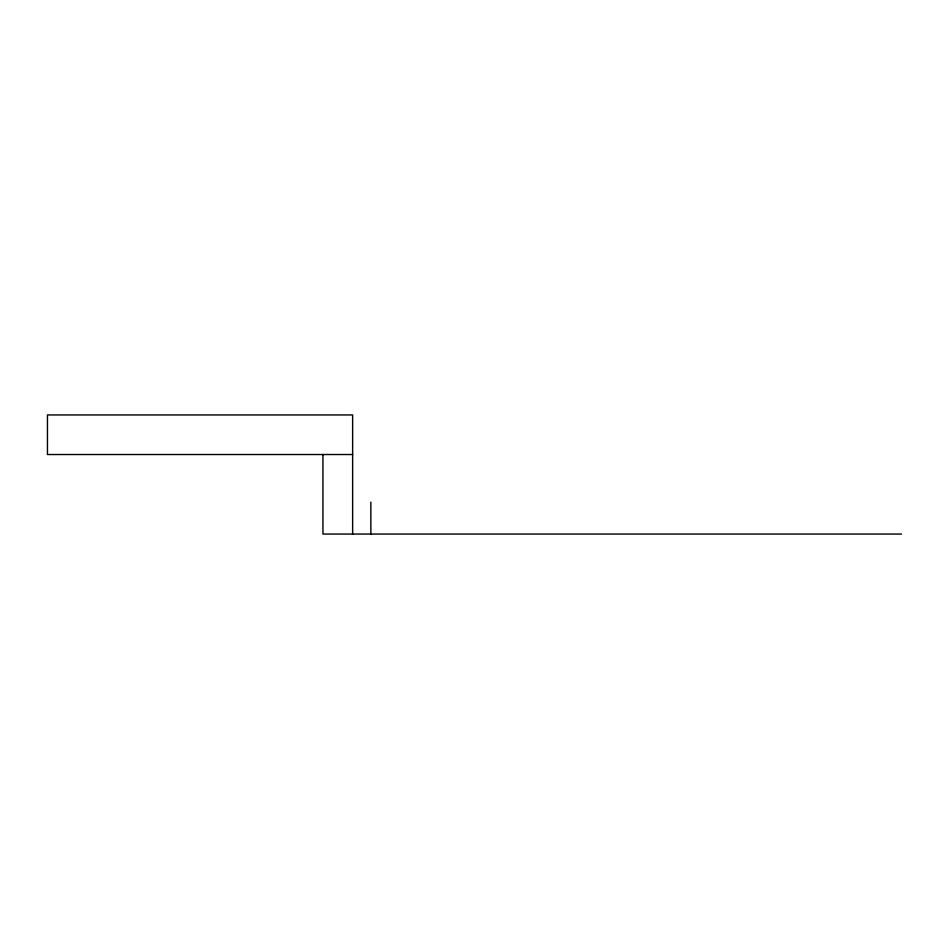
<?xml version="1.0" encoding="UTF-8"?>
<svg xmlns="http://www.w3.org/2000/svg" width="949" height="949" viewBox="0 0 949 949"><rect width="100%" height="100%" fill="white"/><g stroke="black" fill="none" stroke-linecap="round" stroke-linejoin="round"><path stroke-width="1.42" d="M352.637 454.524L47.45 454.524L47.45 414.95L352.637 414.95L352.637 534.05M901.55 534.05L322.945 534.05L322.945 454.524M370.857 502.151L370.857 534.05"/></g></svg>
